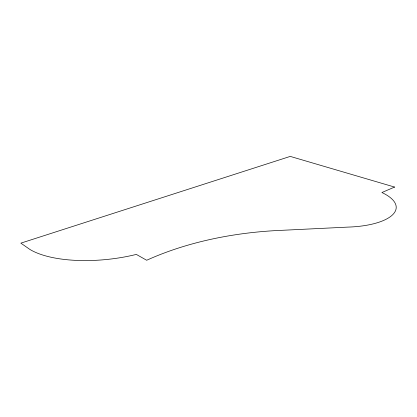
<?xml version="1.0" encoding="UTF-8"?>
<svg xmlns="http://www.w3.org/2000/svg" width="417" height="417" viewBox="0 0 417 417"><rect width="100%" height="100%" fill="white"/><g stroke="black" fill="none" stroke-linecap="round" stroke-linejoin="round"><path stroke-width="0.63" d="M394.591 187.066L381.899 192.529A58.927 21.877 2.5 0 1 392.85 214.541A58.927 21.877 2.5 0 1 347.856 227.103L283.206 230.252A282.205 171.048 5.3 0 0 146.68 260.26L136.328 254.412A85.912 33.131 -6.1 0 1 29.915 249.449L20.85 243.142L290.248 156.406L394.591 187.066"/></g></svg>
